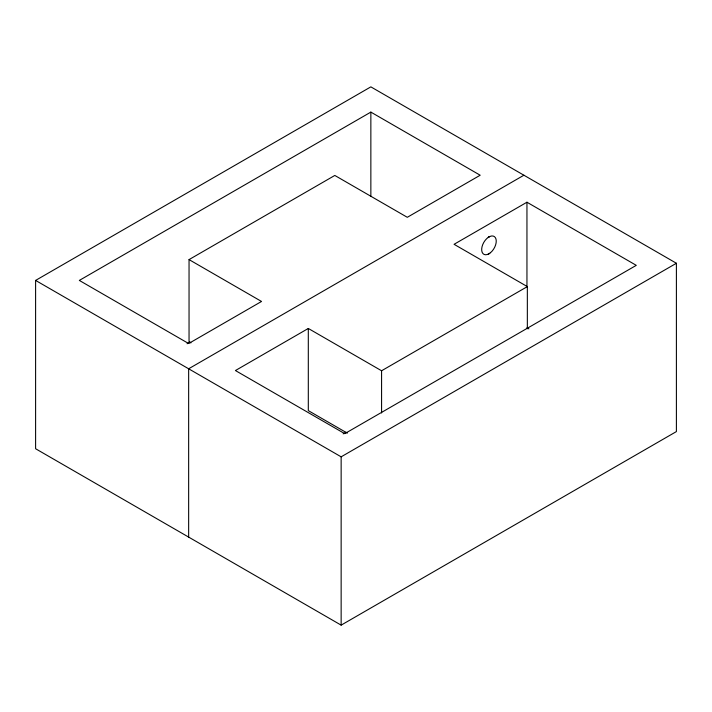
<?xml version="1.0" encoding="UTF-8"?>
<svg xmlns="http://www.w3.org/2000/svg" width="712" height="712" viewBox="0 0 712 712"><rect width="100%" height="100%" fill="white"/><g stroke="black" fill="none" stroke-linecap="round" stroke-linejoin="round"><path stroke-width="1.07" d="M488.254 237.381L488.886 236.98M489.616 253.356L489.046 253.712M35.6 280.421L370.854 86.864L676.4 263.262L676.4 431.579L341.146 625.136L35.6 448.738L35.6 280.421L341.146 456.828L676.4 263.262M189.045 259.604L334.809 175.446L407.3 217.302L480.182 175.223L370.854 112.104L79.326 280.421L188.653 343.54L261.535 301.461L189.045 259.604L189.045 341.76L190.95 342.864M187.087 343.736L189.979 342.063M523.907 175.223L188.653 368.78L188.653 537.097M527.343 286.607L381.579 370.765L308.305 328.463L235.423 370.543L344.75 433.661L636.279 265.345L526.951 202.226L454.069 244.305L527.343 286.607L527.343 328.802M343.184 433.857L346.077 432.193M489.028 236.9L489.651 236.571M488.886 253.81L488.298 254.113M526.951 327.76L528.874 328.864M347.322 433.145L308.305 410.619L308.305 328.463M526.951 202.226L526.951 286.651M381.579 370.765L381.579 412.96M370.854 112.104L370.854 196.53M341.146 456.828L341.146 625.136M490.479 252.707A10.306 5.954 -60 0 0 494.368 236.589A10.306 5.954 -60 0 0 482.024 246.77A10.306 5.954 -60 0 0 490.479 252.707"/></g></svg>
